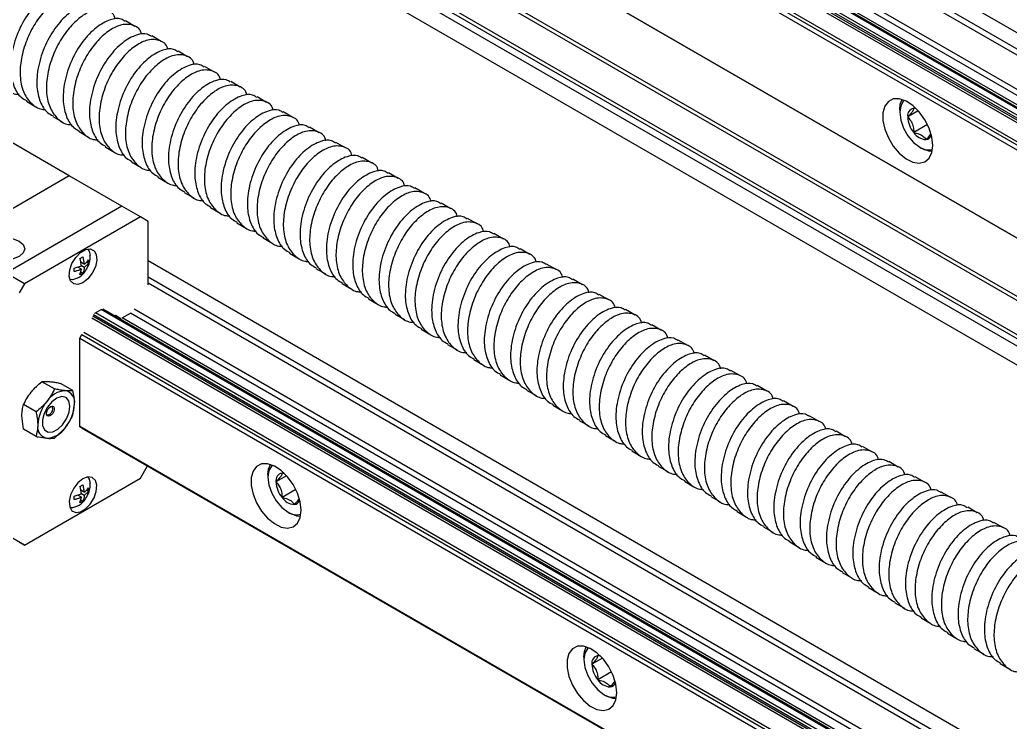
# Model space of a CAD drawing. Header units: millimetres. Extents: x 0 to 279, y 0 to 216.
# Drawn here: x 185.75 to 207.93, y 79.79 to 95.51 of the extents above; entities that cross this region are included whole.
import ezdxf

# ---------------------------------------------------------------- set-up
doc = ezdxf.new("R2010")
doc.units = ezdxf.units.MM

msp = doc.modelspace()

# ---------------------------------------------------------------- linework, layer by layer
at = {"color": 7, "linetype": 'Continuous', "lineweight": 25}
for p, q in [((252.361, 69.651), (188.63, 106.442)), ((247.56, 70.753), (187.615, 105.359)), ((247.401, 70.561), (187.388, 105.206)), ((247.562, 70.754), (187.869, 105.214)), ((246.036, 70.68), (187.098, 104.705)), ((246.13, 70.734), (187.141, 104.788)), ((246.856, 70.39), (187.185, 104.838)), ((244.531, 69.58), (187.098, 102.735)), ((244.531, 69.58), (187.098, 102.735)), ((187.152, 102.702), (244.531, 69.578)), ((187.567, 101.065), (244.531, 68.18)), ((244.033, 67.7), (186.902, 100.681)), ((186.863, 92.016), (180.911, 95.452)), ((188.333, 95.361), (188.119, 95.485)), ((188.923, 95.02), (188.708, 95.145)), ((189.512, 94.68), (189.297, 94.804)), ((190.101, 94.34), (189.886, 94.464)), ((190.69, 94), (190.476, 94.124)), ((185.901, 93.686), (186.117, 93.561)), ((191.28, 93.66), (191.065, 93.784)), ((186.491, 93.345), (186.706, 93.221)), ((191.869, 93.32), (191.654, 93.444)), ((205.453, 93.495), (205.453, 93.437)), ((205.869, 93.471), (205.632, 93.334)), ((205.824, 93.515), (205.768, 93.527)), ((206.075, 93.161), (205.768, 92.983)), ((187.08, 93.005), (187.295, 92.881)), ((192.458, 92.979), (192.243, 93.104)), ((193.047, 92.639), (192.833, 92.763)), ((187.669, 92.665), (187.884, 92.541)), ((205.904, 92.656), (205.954, 92.627)), ((188.258, 92.325), (188.474, 92.201)), ((193.637, 92.299), (193.422, 92.423)), ((186.863, 92.016), (184.268, 90.518)), ((186.863, 92.016), (185.625, 91.302)), ((188.041, 91.336), (186.863, 92.016)), ((194.226, 91.959), (194.011, 92.083)), ((188.848, 91.985), (189.063, 91.86)), ((189.437, 91.644), (189.652, 91.52)), ((194.815, 91.619), (194.6, 91.743)), ((195.404, 91.279), (195.19, 91.403)), ((188.041, 91.336), (185.446, 89.838)), ((188.454, 91.098), (188.041, 91.336)), ((190.026, 91.304), (190.241, 91.18)), ((188.454, 91.098), (185.859, 89.6)), ((188.63, 90.995), (188.454, 91.098)), ((188.63, 89.577), (188.63, 90.995)), ((190.615, 90.964), (190.831, 90.84)), ((195.994, 90.938), (195.779, 91.062)), ((196.583, 90.598), (196.368, 90.722)), ((191.205, 90.624), (191.42, 90.5)), ((191.794, 90.284), (192.009, 90.16)), ((197.172, 90.258), (196.957, 90.382)), ((187.199, 90.04), (187.121, 90.086)), ((187.166, 90.205), (187.199, 90.04)), ((187.292, 90.056), (187.199, 89.964)), ((187.292, 90.056), (187.248, 90.082)), ((187.292, 90.132), (187.292, 90.056)), ((240.222, 60.327), (188.63, 90.111)), ((197.762, 89.918), (197.547, 90.042)), ((185.859, 89.6), (185.446, 89.838)), ((186.974, 89.949), (187.133, 90.002)), ((186.974, 89.872), (186.974, 89.949)), ((187.133, 89.926), (187.05, 89.974)), ((187.1, 89.8), (187.133, 89.926)), ((187.118, 89.866), (187.166, 89.838)), ((187.199, 89.964), (187.133, 90.002)), ((192.383, 89.944), (192.598, 89.819)), ((185.859, 89.6), (185.743, 89.399)), ((192.972, 89.603), (193.188, 89.479)), ((198.351, 89.578), (198.136, 89.702)), ((198.94, 89.238), (198.725, 89.362)), ((193.562, 89.263), (193.777, 89.139)), ((187.427, 88.935), (187.431, 88.942)), ((187.431, 88.942), (187.59, 89.034)), ((187.59, 89.034), (187.594, 89.032)), ((240.78, 58.336), (187.615, 89.028)), ((188.047, 88.835), (188.231, 88.941)), ((194.151, 88.923), (194.366, 88.799)), ((199.529, 88.897), (199.314, 89.021)), ((240.945, 57.957), (187.388, 88.875)), ((187.868, 88.882), (187.894, 88.896)), ((240.78, 58.339), (187.869, 88.883)), ((187.894, 88.896), (188.02, 88.823)), ((187.145, 88.464), (187.152, 88.468)), ((247.955, 53.425), (187.185, 88.507)), ((194.74, 88.583), (194.955, 88.459)), ((200.119, 88.557), (199.904, 88.681)), ((187.098, 88.383), (187.145, 88.464)), ((187.098, 86.396), (187.098, 88.383)), ((247.947, 53.246), (187.098, 88.374)), ((247.952, 53.352), (187.141, 88.457)), ((200.708, 88.217), (200.493, 88.341)), ((195.329, 88.243), (195.545, 88.119)), ((195.919, 87.903), (196.134, 87.778)), ((201.297, 87.877), (201.082, 88.001)), ((201.886, 87.537), (201.671, 87.661)), ((186.531, 87.246), (186.251, 87.408)), ((186.944, 87.209), (186.664, 87.371)), ((196.508, 87.562), (196.723, 87.438)), ((197.097, 87.222), (197.312, 87.098)), ((202.476, 87.197), (202.261, 87.321)), ((203.065, 86.856), (202.85, 86.98)), ((186.119, 86.733), (185.839, 86.895)), ((186.944, 86.659), (186.981, 86.913)), ((197.687, 86.882), (197.902, 86.758)), ((185.839, 86.345), (185.802, 86.641)), ((198.276, 86.542), (198.491, 86.418)), ((203.654, 86.516), (203.439, 86.64)), ((186.119, 86.183), (185.839, 86.345)), ((186.531, 86.146), (186.774, 86.381)), ((250.416, 49.852), (187.098, 86.404)), ((250.463, 49.825), (187.098, 86.404)), ((187.145, 86.369), (187.098, 86.396)), ((187.152, 86.372), (187.145, 86.369)), ((187.152, 86.371), (250.47, 49.819)), ((204.243, 86.176), (204.028, 86.3)), ((198.865, 86.202), (199.08, 86.078)), ((199.454, 85.862), (199.669, 85.737)), ((204.833, 85.836), (204.618, 85.96)), ((205.422, 85.496), (205.207, 85.62)), ((188.454, 85.246), (188.616, 85.527)), ((200.044, 85.521), (200.259, 85.397)), ((185.859, 83.748), (188.454, 85.246)), ((191.311, 85.328), (191.311, 85.27)), ((191.726, 85.304), (191.49, 85.167)), ((191.682, 85.348), (191.626, 85.361)), ((200.633, 85.181), (200.848, 85.057)), ((206.011, 85.156), (205.796, 85.28)), ((187.199, 84.937), (187.121, 84.982)), ((187.166, 85.102), (187.199, 84.937)), ((187.292, 84.953), (187.199, 84.861)), ((187.292, 84.953), (187.248, 84.978)), ((187.292, 85.029), (187.292, 84.953)), ((191.933, 84.994), (191.626, 84.816)), ((206.6, 84.815), (206.385, 84.939)), ((186.974, 84.845), (187.133, 84.899)), ((186.974, 84.769), (186.974, 84.845)), ((187.133, 84.823), (187.05, 84.871)), ((187.1, 84.696), (187.133, 84.823)), ((187.118, 84.762), (187.166, 84.734)), ((187.199, 84.861), (187.133, 84.899)), ((201.222, 84.841), (201.437, 84.717)), ((191.762, 84.489), (191.812, 84.461)), ((201.811, 84.501), (202.026, 84.377)), ((207.19, 84.475), (206.975, 84.599)), ((207.779, 84.135), (207.564, 84.259)), ((202.401, 84.161), (202.616, 84.037)), ((185.859, 83.748), (185.446, 83.986)), ((185.743, 83.815), (185.859, 83.748)), ((202.99, 83.821), (203.205, 83.696)), ((203.579, 83.48), (203.794, 83.356)), ((204.168, 83.14), (204.383, 83.016)), ((204.758, 82.8), (204.973, 82.676)), ((205.347, 82.46), (205.562, 82.336)), ((205.936, 82.12), (206.151, 81.996)), ((206.525, 81.78), (206.74, 81.655)), ((207.115, 81.439), (207.33, 81.315)), ((198.382, 81.246), (198.382, 81.188)), ((198.798, 81.222), (198.561, 81.085)), ((198.753, 81.266), (198.697, 81.279)), ((207.704, 81.099), (207.919, 80.975)), ((199.004, 80.912), (198.697, 80.734)), ((198.833, 80.407), (198.883, 80.378))]:
    msp.add_line(p, q, dxfattribs=at)
at = {"color": 8, "linetype": 'Continuous', "lineweight": 25}
for p, q in [((252.047, 69.47), (188.63, 106.079)), ((251.964, 69.382), (188.63, 105.943)), ((247.543, 70.735), (187.573, 105.355)), ((247.879, 70.974), (188.314, 105.36)), ((247.344, 70.537), (187.37, 105.159)), ((247.416, 70.597), (187.407, 105.239)), ((247.456, 70.642), (187.449, 105.283)), ((247.596, 70.789), (188.047, 105.166)), ((247.759, 70.907), (188.231, 105.272)), ((244.531, 68.269), (187.644, 101.109)), ((243.818, 67.575), (186.687, 100.556)), ((243.956, 67.655), (186.825, 100.637)), ((243.448, 67.362), (186.317, 100.343)), ((240.222, 59.965), (188.63, 89.749)), ((240.222, 59.829), (188.63, 89.613)), ((240.856, 58.121), (187.449, 88.952)), ((240.789, 58.303), (187.573, 89.024)), ((240.753, 58.621), (188.231, 88.941)), ((240.77, 58.747), (188.314, 89.029)), ((241.011, 57.862), (187.37, 88.828)), ((240.904, 58.025), (187.407, 88.908)), ((240.767, 58.401), (188.047, 88.835))]:
    msp.add_line(p, q, dxfattribs=at)
at = {"color": 7, "linetype": 'Continuous', "lineweight": 25, "flags": 128}
for points in [[(206.193, 92.697), (206.172, 92.883), (206.111, 93.08), (206.015, 93.272), (205.89, 93.445), (205.747, 93.587), (205.595, 93.687), (205.445, 93.738), (205.31, 93.735), (205.199, 93.679), (205.119, 93.574), (205.078, 93.428), (205.078, 93.252), (205.119, 93.059), (205.199, 92.863), (205.31, 92.678), (205.445, 92.519), (205.595, 92.397), (205.747, 92.322), (205.89, 92.298), (206.015, 92.327), (206.111, 92.408), (206.172, 92.535), (206.193, 92.697)], [(205.453, 93.495), (205.466, 93.616), (205.506, 93.723)], [(205.553, 93.706), (205.539, 93.693), (205.475, 93.585), (205.453, 93.437), (205.475, 93.263), (205.539, 93.081), (205.639, 92.909), (205.765, 92.762), (205.904, 92.656)], [(205.817, 93.525), (205.8, 93.527), (205.768, 93.527)], [(206.178, 92.559), (206.102, 92.568), (205.954, 92.627)], [(185.743, 90.213), (185.608, 90.161), (185.448, 90.143), (185.289, 90.161), (185.154, 90.213), (185.063, 90.291), (185.032, 90.383), (185.063, 90.475), (185.154, 90.553), (185.289, 90.605), (185.448, 90.624), (185.608, 90.605), (185.743, 90.553), (185.833, 90.475), (185.865, 90.383), (185.833, 90.291), (185.743, 90.213)], [(187.169, 89.624), (187.057, 89.584), (186.961, 89.597), (186.892, 89.663), (186.861, 89.771), (186.872, 89.908), (186.922, 90.054), (187.006, 90.191), (187.112, 90.3), (187.226, 90.366), (187.332, 90.379), (187.416, 90.339), (187.467, 90.251), (187.477, 90.127), (187.446, 89.982), (187.377, 89.838), (187.281, 89.713), (187.169, 89.624)], [(187.275, 90.378), (187.308, 90.33), (187.329, 90.234)], [(187.045, 89.725), (186.937, 89.688), (186.878, 89.692)], [(186.3, 86.699), (186.262, 86.553), (186.266, 86.424), (186.31, 86.329), (186.389, 86.28), (186.493, 86.285), (186.606, 86.342), (186.714, 86.445), (186.803, 86.578), (186.86, 86.725), (186.877, 86.864), (186.853, 86.979), (186.79, 87.052), (186.697, 87.074), (186.587, 87.042), (186.474, 86.961), (186.374, 86.841), (186.3, 86.699)], [(186.364, 86.756), (186.387, 86.798), (186.417, 86.833), (186.451, 86.856), (186.484, 86.862), (186.509, 86.85), (186.524, 86.824), (186.527, 86.786), (186.516, 86.742), (186.493, 86.699), (186.463, 86.664), (186.429, 86.642), (186.396, 86.636), (186.371, 86.647), (186.355, 86.674), (186.353, 86.712), (186.364, 86.756)], [(192.051, 84.53), (192.03, 84.717), (191.969, 84.913), (191.873, 85.105), (191.748, 85.279), (191.605, 85.421), (191.453, 85.52), (191.303, 85.571), (191.168, 85.568), (191.057, 85.512), (190.977, 85.407), (190.936, 85.262), (190.936, 85.086), (190.977, 84.892), (191.057, 84.696), (191.168, 84.512), (191.303, 84.353), (191.453, 84.231), (191.605, 84.155), (191.748, 84.131), (191.873, 84.16), (191.969, 84.241), (192.03, 84.368), (192.051, 84.53)], [(191.311, 85.328), (191.324, 85.449), (191.364, 85.556)], [(191.411, 85.539), (191.397, 85.526), (191.333, 85.418), (191.311, 85.27), (191.333, 85.097), (191.397, 84.915), (191.497, 84.742), (191.623, 84.595), (191.762, 84.489)], [(187.169, 85.236), (187.057, 85.147), (186.961, 85.022), (186.892, 84.878), (186.861, 84.733), (186.872, 84.609), (186.922, 84.521), (187.006, 84.481), (187.112, 84.494), (187.226, 84.56), (187.332, 84.669), (187.416, 84.806), (187.467, 84.952), (187.477, 85.089), (187.446, 85.197), (187.377, 85.263), (187.281, 85.276), (187.169, 85.236)], [(187.275, 85.275), (187.308, 85.227), (187.329, 85.131)], [(191.675, 85.358), (191.658, 85.36), (191.626, 85.361)], [(187.045, 84.622), (186.937, 84.584), (186.878, 84.588)], [(192.036, 84.392), (191.96, 84.401), (191.812, 84.46)], [(199.122, 80.448), (199.101, 80.635), (199.04, 80.831), (198.944, 81.023), (198.819, 81.197), (198.676, 81.339), (198.524, 81.438), (198.374, 81.489), (198.239, 81.486), (198.128, 81.43), (198.048, 81.325), (198.007, 81.18), (198.007, 81.004), (198.048, 80.81), (198.128, 80.614), (198.239, 80.43), (198.374, 80.271), (198.524, 80.149), (198.676, 80.073), (198.819, 80.049), (198.944, 80.078), (199.04, 80.159), (199.101, 80.286), (199.122, 80.448)], [(198.382, 81.246), (198.395, 81.367), (198.435, 81.474)], [(198.482, 81.457), (198.468, 81.444), (198.404, 81.336), (198.382, 81.188), (198.404, 81.015), (198.468, 80.832), (198.568, 80.66), (198.694, 80.513), (198.833, 80.407)], [(198.746, 81.276), (198.729, 81.278), (198.697, 81.279)], [(199.107, 80.31), (199.031, 80.319), (198.883, 80.378)]]:
    msp.add_lwpolyline(points, dxfattribs=at)
at = {"color": 7, "linetype": 'Continuous', "lineweight": 25}
for centre, radius, start, end in [((205.799, 93.361), 0.169, 100.5468, 189.2519), ((206.222, 93.361), 0.591, 182.6393, 219.7721), ((206.061, 93.177), 0.351, 213.4349, 266.5705), ((206.025, 92.968), 0.143, 276.1416, 343.2702), ((206.094, 92.919), 0.325, 234.1394, 286.6073), ((186.806, 86.675), 0.532, 93.4295, 146.5651), ((186.727, 86.954), 0.257, 350.7481, 79.4532), ((187.05, 86.395), 0.895, 140.2279, 177.3607), ((186.367, 86.791), 0.124, 265.4118, 34.5935), ((186.086, 86.954), 0.895, 320.2279, 357.3607), ((186.409, 86.395), 0.257, 170.7481, 259.4532), ((186.33, 86.675), 0.532, 273.4295, 326.5651), ((191.657, 85.194), 0.169, 100.5468, 189.2519), ((192.08, 85.194), 0.591, 182.6393, 219.7721), ((191.919, 85.01), 0.351, 213.4349, 266.5705), ((191.883, 84.801), 0.143, 276.1416, 343.2702), ((191.952, 84.753), 0.325, 234.1394, 286.6073), ((198.728, 81.112), 0.169, 100.5468, 189.2519), ((199.151, 81.112), 0.591, 182.6393, 219.7721), ((198.99, 80.928), 0.351, 213.4349, 266.5705), ((198.954, 80.719), 0.143, 276.1416, 343.2702), ((199.023, 80.671), 0.325, 234.1394, 286.6073)]:
    msp.add_arc(centre, radius, start, end, dxfattribs=at)
for points, knots in [([(186.12, 96.543), (186.118, 96.555), (186.095, 96.674), (185.924, 96.769), (185.663, 96.775), (185.377, 96.624), (185.114, 96.385), (184.88, 96.064), (184.698, 95.678), (184.59, 95.267), (184.571, 94.873), (184.655, 94.535), (184.83, 94.302), (185.002, 94.184), (185.125, 94.181), (185.152, 94.181)], [0, 0, 0, 0, 0.011387, 0.114006, 0.218521, 0.303157, 0.384693, 0.466897, 0.551656, 0.63865, 0.72351, 0.811947, 0.895889, 0.976579, 1, 1, 1, 1]), ([(186.342, 96.491), (186.314, 96.511), (186.225, 96.573), (185.999, 96.542), (185.699, 96.376), (185.385, 96.053), (185.132, 95.623), (184.975, 95.14), (184.939, 94.697), (185.022, 94.349), (185.153, 94.125), (185.277, 94.061), (185.32, 94.039)], [0, 0, 0, 0, 0.04997, 0.153825, 0.273955, 0.389219, 0.508628, 0.630012, 0.747149, 0.847222, 0.94711, 1, 1, 1, 1]), ([(186.71, 96.203), (186.707, 96.215), (186.685, 96.334), (186.514, 96.429), (186.252, 96.435), (185.966, 96.283), (185.704, 96.045), (185.469, 95.724), (185.287, 95.338), (185.179, 94.927), (185.16, 94.533), (185.244, 94.195), (185.419, 93.962), (185.591, 93.844), (185.714, 93.841), (185.741, 93.841)], [0, 0, 0, 0, 0.011387, 0.114006, 0.218521, 0.303157, 0.384693, 0.466897, 0.551656, 0.63865, 0.72351, 0.811947, 0.895889, 0.976579, 1, 1, 1, 1]), ([(186.932, 96.151), (186.903, 96.171), (186.815, 96.233), (186.588, 96.202), (186.289, 96.036), (185.974, 95.713), (185.721, 95.283), (185.564, 94.8), (185.529, 94.357), (185.611, 94.009), (185.742, 93.785), (185.866, 93.721), (185.909, 93.698)], [0, 0, 0, 0, 0.04997, 0.153825, 0.273955, 0.389219, 0.508628, 0.630012, 0.747149, 0.847222, 0.94711, 1, 1, 1, 1]), ([(187.299, 95.863), (187.297, 95.875), (187.274, 95.993), (187.103, 96.089), (186.841, 96.095), (186.555, 95.943), (186.293, 95.705), (186.058, 95.383), (185.876, 94.998), (185.768, 94.587), (185.75, 94.192), (185.833, 93.855), (186.009, 93.621), (186.18, 93.504), (186.303, 93.501), (186.331, 93.501)], [0, 0, 0, 0, 0.011387, 0.114006, 0.218521, 0.303157, 0.384693, 0.466897, 0.551656, 0.63865, 0.72351, 0.811947, 0.895889, 0.976579, 1, 1, 1, 1]), ([(187.521, 95.811), (187.492, 95.831), (187.404, 95.893), (187.178, 95.862), (186.878, 95.696), (186.563, 95.373), (186.31, 94.943), (186.154, 94.459), (186.118, 94.017), (186.2, 93.668), (186.331, 93.444), (186.455, 93.38), (186.498, 93.358)], [0, 0, 0, 0, 0.04997, 0.153825, 0.273955, 0.389219, 0.508628, 0.630012, 0.747149, 0.847222, 0.94711, 1, 1, 1, 1]), ([(187.888, 95.523), (187.886, 95.535), (187.863, 95.653), (187.692, 95.749), (187.43, 95.755), (187.145, 95.603), (186.882, 95.365), (186.648, 95.043), (186.466, 94.657), (186.357, 94.247), (186.339, 93.852), (186.422, 93.515), (186.598, 93.281), (186.77, 93.164), (186.892, 93.161), (186.92, 93.16)], [0, 0, 0, 0, 0.011387, 0.114006, 0.218521, 0.303157, 0.384693, 0.466897, 0.551656, 0.63865, 0.72351, 0.811947, 0.895889, 0.976579, 1, 1, 1, 1]), ([(188.11, 95.47), (188.082, 95.491), (187.993, 95.553), (187.767, 95.522), (187.467, 95.356), (187.153, 95.033), (186.899, 94.603), (186.743, 94.119), (186.707, 93.677), (186.79, 93.328), (186.921, 93.104), (187.045, 93.04), (187.087, 93.018)], [0, 0, 0, 0, 0.04997, 0.153825, 0.273955, 0.389219, 0.508628, 0.630012, 0.747149, 0.847222, 0.94711, 1, 1, 1, 1]), ([(188.477, 95.183), (188.475, 95.194), (188.452, 95.313), (188.282, 95.409), (188.02, 95.414), (187.734, 95.263), (187.471, 95.025), (187.237, 94.703), (187.055, 94.317), (186.947, 93.907), (186.928, 93.512), (187.012, 93.175), (187.187, 92.941), (187.359, 92.823), (187.482, 92.821), (187.509, 92.82)], [0, 0, 0, 0, 0.011387, 0.114006, 0.218521, 0.303157, 0.384693, 0.466897, 0.551656, 0.63865, 0.72351, 0.811947, 0.895889, 0.976579, 1, 1, 1, 1]), ([(188.7, 95.13), (188.671, 95.15), (188.582, 95.213), (188.356, 95.181), (188.056, 95.016), (187.742, 94.693), (187.489, 94.262), (187.332, 93.779), (187.296, 93.337), (187.379, 92.988), (187.51, 92.764), (187.634, 92.7), (187.677, 92.678)], [0, 0, 0, 0, 0.04997, 0.153825, 0.273955, 0.389219, 0.508628, 0.630012, 0.747149, 0.847222, 0.94711, 1, 1, 1, 1]), ([(189.067, 94.842), (189.064, 94.854), (189.042, 94.973), (188.871, 95.068), (188.609, 95.074), (188.323, 94.923), (188.061, 94.684), (187.826, 94.363), (187.644, 93.977), (187.536, 93.566), (187.517, 93.172), (187.601, 92.835), (187.776, 92.601), (187.948, 92.483), (188.071, 92.481), (188.098, 92.48)], [0, 0, 0, 0, 0.011387, 0.114006, 0.218521, 0.303157, 0.384693, 0.466897, 0.551656, 0.63865, 0.72351, 0.811947, 0.895889, 0.976579, 1, 1, 1, 1]), ([(189.289, 94.79), (189.26, 94.81), (189.172, 94.873), (188.945, 94.841), (188.646, 94.676), (188.331, 94.352), (188.078, 93.922), (187.921, 93.439), (187.886, 92.997), (187.968, 92.648), (188.099, 92.424), (188.223, 92.36), (188.266, 92.338)], [0, 0, 0, 0, 0.04997, 0.153825, 0.273955, 0.389219, 0.508628, 0.630012, 0.747149, 0.847222, 0.94711, 1, 1, 1, 1]), ([(189.656, 94.502), (189.654, 94.514), (189.631, 94.633), (189.46, 94.728), (189.198, 94.734), (188.913, 94.582), (188.65, 94.344), (188.415, 94.023), (188.233, 93.637), (188.125, 93.226), (188.107, 92.832), (188.19, 92.494), (188.366, 92.261), (188.537, 92.143), (188.66, 92.14), (188.688, 92.14)], [0, 0, 0, 0, 0.0113871, 0.1140059, 0.2185207, 0.3031568, 0.3846926, 0.4668971, 0.5516559, 0.63865, 0.7235098, 0.8119473, 0.8958894, 0.9765792, 1, 1, 1, 1]), ([(189.878, 94.45), (189.849, 94.47), (189.761, 94.532), (189.535, 94.501), (189.235, 94.335), (188.92, 94.012), (188.667, 93.582), (188.511, 93.099), (188.475, 92.656), (188.557, 92.308), (188.689, 92.084), (188.812, 92.02), (188.855, 91.998)], [0, 0, 0, 0, 0.04997, 0.153825, 0.273955, 0.389219, 0.508628, 0.630012, 0.747149, 0.847222, 0.94711, 1, 1, 1, 1]), ([(190.245, 94.162), (190.243, 94.174), (190.22, 94.292), (190.049, 94.388), (189.787, 94.394), (189.502, 94.242), (189.239, 94.004), (189.005, 93.683), (188.823, 93.297), (188.714, 92.886), (188.696, 92.492), (188.779, 92.154), (188.955, 91.921), (189.127, 91.803), (189.249, 91.8), (189.277, 91.8)], [0, 0, 0, 0, 0.0113871, 0.1140059, 0.2185207, 0.3031568, 0.3846926, 0.4668971, 0.5516559, 0.63865, 0.7235098, 0.8119473, 0.8958894, 0.9765792, 1, 1, 1, 1]), ([(190.467, 94.11), (190.439, 94.13), (190.35, 94.192), (190.124, 94.161), (189.824, 93.995), (189.51, 93.672), (189.256, 93.242), (189.1, 92.758), (189.064, 92.316), (189.147, 91.968), (189.278, 91.744), (189.402, 91.68), (189.444, 91.657)], [0, 0, 0, 0, 0.0499695, 0.1538252, 0.2739554, 0.3892189, 0.508628, 0.6300123, 0.7471491, 0.8472223, 0.9471103, 1, 1, 1, 1]), ([(190.834, 93.822), (190.832, 93.834), (190.809, 93.952), (190.639, 94.048), (190.377, 94.054), (190.091, 93.902), (189.828, 93.664), (189.594, 93.342), (189.412, 92.956), (189.304, 92.546), (189.285, 92.151), (189.369, 91.814), (189.544, 91.58), (189.716, 91.463), (189.839, 91.46), (189.866, 91.459)], [0, 0, 0, 0, 0.0113871, 0.1140059, 0.2185207, 0.3031568, 0.3846926, 0.4668971, 0.5516559, 0.63865, 0.7235098, 0.8119473, 0.8958894, 0.9765792, 1, 1, 1, 1]), ([(191.057, 93.77), (191.028, 93.79), (190.939, 93.852), (190.713, 93.821), (190.413, 93.655), (190.099, 93.332), (189.846, 92.902), (189.689, 92.418), (189.653, 91.976), (189.736, 91.627), (189.867, 91.403), (189.991, 91.339), (190.034, 91.317)], [0, 0, 0, 0, 0.04997, 0.153825, 0.273955, 0.389219, 0.508628, 0.630012, 0.747149, 0.847222, 0.94711, 1, 1, 1, 1]), ([(191.424, 93.482), (191.421, 93.494), (191.399, 93.612), (191.228, 93.708), (190.966, 93.714), (190.68, 93.562), (190.418, 93.324), (190.183, 93.002), (190.001, 92.616), (189.893, 92.206), (189.875, 91.811), (189.958, 91.474), (190.133, 91.24), (190.305, 91.123), (190.428, 91.12), (190.456, 91.119)], [0, 0, 0, 0, 0.0113871, 0.1140059, 0.2185207, 0.3031568, 0.3846926, 0.4668971, 0.5516559, 0.63865, 0.7235098, 0.8119473, 0.8958894, 0.9765792, 1, 1, 1, 1]), ([(191.646, 93.429), (191.617, 93.45), (191.529, 93.512), (191.302, 93.481), (191.003, 93.315), (190.688, 92.992), (190.435, 92.562), (190.278, 92.078), (190.243, 91.636), (190.325, 91.287), (190.456, 91.063), (190.58, 90.999), (190.623, 90.977)], [0, 0, 0, 0, 0.0499695, 0.1538252, 0.2739554, 0.3892189, 0.508628, 0.6300123, 0.7471491, 0.8472223, 0.9471103, 1, 1, 1, 1]), ([(192.013, 93.142), (192.011, 93.153), (191.988, 93.272), (191.817, 93.368), (191.555, 93.373), (191.27, 93.222), (191.007, 92.984), (190.772, 92.662), (190.59, 92.276), (190.482, 91.866), (190.464, 91.471), (190.547, 91.134), (190.723, 90.9), (190.894, 90.782), (191.017, 90.78), (191.045, 90.779)], [0, 0, 0, 0, 0.011387, 0.114006, 0.218521, 0.303157, 0.384693, 0.466897, 0.551656, 0.63865, 0.72351, 0.811947, 0.895889, 0.976579, 1, 1, 1, 1]), ([(205.768, 93.527), (205.765, 93.509), (205.759, 93.478), (205.698, 93.402), (205.652, 93.355), (205.632, 93.334)], [0, 0, 0, 0, 0.439122, 0.751371, 1, 1, 1, 1]), ([(192.235, 93.089), (192.206, 93.109), (192.118, 93.172), (191.892, 93.14), (191.592, 92.975), (191.277, 92.652), (191.024, 92.221), (190.868, 91.738), (190.832, 91.296), (190.914, 90.947), (191.046, 90.723), (191.169, 90.659), (191.212, 90.637)], [0, 0, 0, 0, 0.0499695, 0.1538252, 0.2739554, 0.3892189, 0.508628, 0.6300123, 0.7471491, 0.8472223, 0.9471103, 1, 1, 1, 1]), ([(205.632, 93.334), (205.667, 93.293), (205.728, 93.223), (205.765, 93.091), (205.767, 93.016), (205.768, 92.983)], [0, 0, 0, 0, 0.439122, 0.751371, 1, 1, 1, 1]), ([(192.602, 92.801), (192.6, 92.813), (192.577, 92.932), (192.406, 93.027), (192.144, 93.033), (191.859, 92.882), (191.596, 92.643), (191.362, 92.322), (191.18, 91.936), (191.072, 91.525), (191.053, 91.131), (191.136, 90.794), (191.312, 90.56), (191.484, 90.442), (191.606, 90.44), (191.634, 90.439)], [0, 0, 0, 0, 0.011387, 0.114006, 0.218521, 0.303157, 0.384693, 0.466897, 0.551656, 0.63865, 0.72351, 0.811947, 0.895889, 0.976579, 1, 1, 1, 1]), ([(205.768, 92.983), (205.788, 92.979), (205.85, 92.966), (205.944, 92.931), (206.009, 92.876), (206.032, 92.839), (206.04, 92.826)], [0, 0, 0, 0, 0.156025, 0.493707, 0.819058, 1, 1, 1, 1]), ([(206.04, 92.826), (206.078, 92.864), (206.128, 92.915), (206.147, 92.949), (206.151, 92.957)], [0, 0, 0, 0, 0.753181, 1, 1, 1, 1]), ([(192.824, 92.749), (192.796, 92.769), (192.707, 92.831), (192.481, 92.8), (192.181, 92.635), (191.867, 92.311), (191.613, 91.881), (191.457, 91.398), (191.421, 90.956), (191.504, 90.607), (191.635, 90.383), (191.759, 90.319), (191.802, 90.297)], [0, 0, 0, 0, 0.0499695, 0.1538252, 0.2739554, 0.3892189, 0.508628, 0.6300123, 0.7471491, 0.8472223, 0.9471103, 1, 1, 1, 1]), ([(193.192, 92.461), (193.189, 92.473), (193.166, 92.592), (192.996, 92.687), (192.734, 92.693), (192.448, 92.541), (192.185, 92.303), (191.951, 91.982), (191.769, 91.596), (191.661, 91.185), (191.642, 90.791), (191.726, 90.453), (191.901, 90.22), (192.073, 90.102), (192.196, 90.099), (192.223, 90.099)], [0, 0, 0, 0, 0.011387, 0.114006, 0.218521, 0.303157, 0.384693, 0.466897, 0.551656, 0.63865, 0.72351, 0.811947, 0.895889, 0.976579, 1, 1, 1, 1]), ([(193.414, 92.409), (193.385, 92.429), (193.296, 92.491), (193.07, 92.46), (192.77, 92.294), (192.456, 91.971), (192.203, 91.541), (192.046, 91.058), (192.01, 90.615), (192.093, 90.267), (192.224, 90.043), (192.348, 89.979), (192.391, 89.956)], [0, 0, 0, 0, 0.0499695, 0.1538252, 0.2739554, 0.3892189, 0.508628, 0.6300123, 0.7471491, 0.8472223, 0.9471103, 1, 1, 1, 1]), ([(193.781, 92.121), (193.778, 92.133), (193.756, 92.251), (193.585, 92.347), (193.323, 92.353), (193.037, 92.201), (192.775, 91.963), (192.54, 91.641), (192.358, 91.256), (192.25, 90.845), (192.232, 90.451), (192.315, 90.113), (192.49, 89.88), (192.662, 89.762), (192.785, 89.759), (192.813, 89.759)], [0, 0, 0, 0, 0.011387, 0.114006, 0.218521, 0.303157, 0.384693, 0.466897, 0.551656, 0.63865, 0.72351, 0.811947, 0.895889, 0.976579, 1, 1, 1, 1]), ([(194.003, 92.069), (193.974, 92.089), (193.886, 92.151), (193.66, 92.12), (193.36, 91.954), (193.045, 91.631), (192.792, 91.201), (192.635, 90.717), (192.6, 90.275), (192.682, 89.927), (192.813, 89.703), (192.937, 89.639), (192.98, 89.616)], [0, 0, 0, 0, 0.0499695, 0.1538252, 0.2739554, 0.3892189, 0.508628, 0.6300123, 0.7471491, 0.8472223, 0.9471103, 1, 1, 1, 1]), ([(194.37, 91.781), (194.368, 91.793), (194.345, 91.911), (194.174, 92.007), (193.912, 92.013), (193.627, 91.861), (193.364, 91.623), (193.129, 91.301), (192.947, 90.915), (192.839, 90.505), (192.821, 90.11), (192.904, 89.773), (193.08, 89.539), (193.251, 89.422), (193.374, 89.419), (193.402, 89.418)], [0, 0, 0, 0, 0.011387, 0.114006, 0.218521, 0.303157, 0.384693, 0.466897, 0.551656, 0.63865, 0.72351, 0.811947, 0.895889, 0.976579, 1, 1, 1, 1]), ([(194.592, 91.729), (194.563, 91.749), (194.475, 91.811), (194.249, 91.78), (193.949, 91.614), (193.634, 91.291), (193.381, 90.861), (193.225, 90.377), (193.189, 89.935), (193.271, 89.586), (193.403, 89.362), (193.526, 89.298), (193.569, 89.276)], [0, 0, 0, 0, 0.04997, 0.153825, 0.273955, 0.389219, 0.508628, 0.630012, 0.747149, 0.847222, 0.94711, 1, 1, 1, 1]), ([(194.959, 91.441), (194.957, 91.453), (194.934, 91.571), (194.763, 91.667), (194.501, 91.673), (194.216, 91.521), (193.953, 91.283), (193.719, 90.961), (193.537, 90.575), (193.429, 90.165), (193.41, 89.77), (193.493, 89.433), (193.669, 89.199), (193.841, 89.082), (193.963, 89.079), (193.991, 89.078)], [0, 0, 0, 0, 0.011387, 0.114006, 0.218521, 0.303157, 0.384693, 0.466897, 0.551656, 0.63865, 0.72351, 0.811947, 0.895889, 0.976579, 1, 1, 1, 1]), ([(195.181, 91.388), (195.153, 91.409), (195.064, 91.471), (194.838, 91.44), (194.538, 91.274), (194.224, 90.951), (193.97, 90.521), (193.814, 90.037), (193.778, 89.595), (193.861, 89.246), (193.992, 89.022), (194.116, 88.958), (194.159, 88.936)], [0, 0, 0, 0, 0.04997, 0.153825, 0.273955, 0.389219, 0.508628, 0.630012, 0.747149, 0.847222, 0.94711, 1, 1, 1, 1]), ([(195.549, 91.101), (195.546, 91.112), (195.523, 91.231), (195.353, 91.327), (195.091, 91.332), (194.805, 91.181), (194.543, 90.943), (194.308, 90.621), (194.126, 90.235), (194.018, 89.825), (193.999, 89.43), (194.083, 89.093), (194.258, 88.859), (194.43, 88.741), (194.553, 88.739), (194.58, 88.738)], [0, 0, 0, 0, 0.011387, 0.114006, 0.218521, 0.303157, 0.384693, 0.466897, 0.551656, 0.63865, 0.72351, 0.811947, 0.895889, 0.976579, 1, 1, 1, 1]), ([(195.771, 91.048), (195.742, 91.068), (195.654, 91.131), (195.427, 91.099), (195.127, 90.934), (194.813, 90.611), (194.56, 90.18), (194.403, 89.697), (194.367, 89.255), (194.45, 88.906), (194.581, 88.682), (194.705, 88.618), (194.748, 88.596)], [0, 0, 0, 0, 0.04997, 0.153825, 0.273955, 0.389219, 0.508628, 0.630012, 0.747149, 0.847222, 0.94711, 1, 1, 1, 1]), ([(196.138, 90.76), (196.136, 90.772), (196.113, 90.891), (195.942, 90.986), (195.68, 90.992), (195.394, 90.841), (195.132, 90.602), (194.897, 90.281), (194.715, 89.895), (194.607, 89.484), (194.589, 89.09), (194.672, 88.752), (194.847, 88.519), (195.019, 88.401), (195.142, 88.399), (195.17, 88.398)], [0, 0, 0, 0, 0.011387, 0.114006, 0.218521, 0.303157, 0.384693, 0.466897, 0.551656, 0.63865, 0.72351, 0.811947, 0.895889, 0.976579, 1, 1, 1, 1]), ([(196.36, 90.708), (196.331, 90.728), (196.243, 90.79), (196.017, 90.759), (195.717, 90.594), (195.402, 90.27), (195.149, 89.84), (194.992, 89.357), (194.957, 88.915), (195.039, 88.566), (195.17, 88.342), (195.294, 88.278), (195.337, 88.256)], [0, 0, 0, 0, 0.04997, 0.153825, 0.273955, 0.389219, 0.508628, 0.630012, 0.747149, 0.847222, 0.94711, 1, 1, 1, 1]), ([(196.727, 90.42), (196.725, 90.432), (196.702, 90.551), (196.531, 90.646), (196.269, 90.652), (195.984, 90.5), (195.721, 90.262), (195.486, 89.941), (195.304, 89.555), (195.196, 89.144), (195.178, 88.75), (195.261, 88.412), (195.437, 88.179), (195.608, 88.061), (195.731, 88.058), (195.759, 88.058)], [0, 0, 0, 0, 0.011387, 0.114006, 0.218521, 0.303157, 0.384693, 0.466897, 0.551656, 0.63865, 0.72351, 0.811947, 0.895889, 0.976579, 1, 1, 1, 1]), ([(196.949, 90.368), (196.92, 90.388), (196.832, 90.45), (196.606, 90.419), (196.306, 90.253), (195.991, 89.93), (195.738, 89.5), (195.582, 89.017), (195.546, 88.574), (195.628, 88.226), (195.76, 88.002), (195.883, 87.938), (195.926, 87.915)], [0, 0, 0, 0, 0.04997, 0.153825, 0.273955, 0.389219, 0.508628, 0.630012, 0.747149, 0.847222, 0.94711, 1, 1, 1, 1]), ([(197.316, 90.08), (197.314, 90.092), (197.291, 90.21), (197.12, 90.306), (196.858, 90.312), (196.573, 90.16), (196.31, 89.922), (196.076, 89.6), (195.894, 89.215), (195.786, 88.804), (195.767, 88.41), (195.85, 88.072), (196.026, 87.839), (196.198, 87.721), (196.32, 87.718), (196.348, 87.718)], [0, 0, 0, 0, 0.011387, 0.114006, 0.218521, 0.303157, 0.384693, 0.466897, 0.551656, 0.63865, 0.72351, 0.811947, 0.895889, 0.976579, 1, 1, 1, 1]), ([(187.133, 90.002), (187.13, 90.034), (187.124, 90.088), (187.107, 90.144), (187.1, 90.167)], [0, 0, 0, 0, 0.595367, 1, 1, 1, 1]), ([(187.199, 90.04), (187.222, 90.057), (187.259, 90.086), (187.283, 90.119), (187.292, 90.132)], [0, 0, 0, 0, 0.595367, 1, 1, 1, 1]), ([(187.256, 89.931), (187.28, 89.983), (187.314, 90.058), (187.331, 90.162), (187.327, 90.209), (187.325, 90.23)], [0, 0, 0, 0, 0.546712, 0.793139, 1, 1, 1, 1]), ([(197.538, 90.028), (197.51, 90.048), (197.421, 90.11), (197.195, 90.079), (196.895, 89.913), (196.581, 89.59), (196.327, 89.16), (196.171, 88.676), (196.135, 88.234), (196.218, 87.886), (196.349, 87.662), (196.473, 87.597), (196.516, 87.575)], [0, 0, 0, 0, 0.04997, 0.153825, 0.273955, 0.389219, 0.508628, 0.630012, 0.747149, 0.847222, 0.94711, 1, 1, 1, 1]), ([(187.133, 89.926), (187.104, 89.913), (187.054, 89.892), (186.997, 89.878), (186.974, 89.872)], [0, 0, 0, 0, 0.595367, 1, 1, 1, 1]), ([(187.049, 89.731), (187.061, 89.737), (187.106, 89.758), (187.181, 89.823), (187.229, 89.892), (187.256, 89.931)], [0, 0, 0, 0, 0.1411374, 0.5058157, 1, 1, 1, 1]), ([(187.199, 89.964), (187.196, 89.936), (187.19, 89.89), (187.173, 89.853), (187.166, 89.838)], [0, 0, 0, 0, 0.595367, 1, 1, 1, 1]), ([(197.906, 89.74), (197.903, 89.752), (197.881, 89.87), (197.71, 89.966), (197.448, 89.972), (197.162, 89.82), (196.9, 89.582), (196.665, 89.26), (196.483, 88.874), (196.375, 88.464), (196.356, 88.069), (196.44, 87.732), (196.615, 87.498), (196.787, 87.381), (196.91, 87.378), (196.937, 87.377)], [0, 0, 0, 0, 0.011387, 0.114006, 0.218521, 0.303157, 0.384693, 0.466897, 0.551656, 0.63865, 0.72351, 0.811947, 0.895889, 0.976579, 1, 1, 1, 1]), ([(198.128, 89.688), (198.099, 89.708), (198.011, 89.77), (197.784, 89.739), (197.484, 89.573), (197.17, 89.25), (196.917, 88.82), (196.76, 88.336), (196.724, 87.894), (196.807, 87.545), (196.938, 87.321), (197.062, 87.257), (197.105, 87.235)], [0, 0, 0, 0, 0.04997, 0.153825, 0.273955, 0.389219, 0.508628, 0.630012, 0.747149, 0.847222, 0.94711, 1, 1, 1, 1]), ([(198.495, 89.4), (198.493, 89.412), (198.47, 89.53), (198.299, 89.626), (198.037, 89.631), (197.751, 89.48), (197.489, 89.242), (197.254, 88.92), (197.072, 88.534), (196.964, 88.124), (196.946, 87.729), (197.029, 87.392), (197.204, 87.158), (197.376, 87.041), (197.499, 87.038), (197.527, 87.037)], [0, 0, 0, 0, 0.011387, 0.114006, 0.218521, 0.303157, 0.384693, 0.466897, 0.551656, 0.63865, 0.72351, 0.811947, 0.895889, 0.976579, 1, 1, 1, 1]), ([(198.717, 89.347), (198.688, 89.368), (198.6, 89.43), (198.374, 89.399), (198.074, 89.233), (197.759, 88.91), (197.506, 88.479), (197.349, 87.996), (197.314, 87.554), (197.396, 87.205), (197.527, 86.981), (197.651, 86.917), (197.694, 86.895)], [0, 0, 0, 0, 0.04997, 0.153825, 0.273955, 0.389219, 0.508628, 0.630012, 0.747149, 0.847222, 0.94711, 1, 1, 1, 1]), ([(199.084, 89.06), (199.082, 89.071), (199.059, 89.19), (198.888, 89.286), (198.626, 89.291), (198.341, 89.14), (198.078, 88.902), (197.844, 88.58), (197.661, 88.194), (197.553, 87.784), (197.535, 87.389), (197.618, 87.052), (197.794, 86.818), (197.965, 86.7), (198.088, 86.698), (198.116, 86.697)], [0, 0, 0, 0, 0.011387, 0.114006, 0.218521, 0.303157, 0.384693, 0.466897, 0.551656, 0.63865, 0.72351, 0.811947, 0.895889, 0.976579, 1, 1, 1, 1]), ([(199.306, 89.007), (199.277, 89.027), (199.189, 89.09), (198.963, 89.058), (198.663, 88.893), (198.349, 88.57), (198.095, 88.139), (197.939, 87.656), (197.903, 87.214), (197.985, 86.865), (198.117, 86.641), (198.24, 86.577), (198.283, 86.555)], [0, 0, 0, 0, 0.04997, 0.153825, 0.273955, 0.389219, 0.508628, 0.630012, 0.747149, 0.847222, 0.94711, 1, 1, 1, 1]), ([(199.673, 88.719), (199.671, 88.731), (199.648, 88.85), (199.477, 88.945), (199.215, 88.951), (198.93, 88.8), (198.667, 88.561), (198.433, 88.24), (198.251, 87.854), (198.143, 87.443), (198.124, 87.049), (198.208, 86.711), (198.383, 86.478), (198.555, 86.36), (198.677, 86.358), (198.705, 86.357)], [0, 0, 0, 0, 0.011387, 0.114006, 0.218521, 0.303157, 0.384693, 0.466897, 0.551656, 0.63865, 0.72351, 0.811947, 0.895889, 0.976579, 1, 1, 1, 1]), ([(199.895, 88.667), (199.867, 88.687), (199.778, 88.749), (199.552, 88.718), (199.252, 88.553), (198.938, 88.229), (198.684, 87.799), (198.528, 87.316), (198.492, 86.874), (198.575, 86.525), (198.706, 86.301), (198.83, 86.237), (198.873, 86.215)], [0, 0, 0, 0, 0.04997, 0.153825, 0.273955, 0.389219, 0.508628, 0.630012, 0.747149, 0.847222, 0.94711, 1, 1, 1, 1]), ([(200.263, 88.379), (200.26, 88.391), (200.238, 88.51), (200.067, 88.605), (199.805, 88.611), (199.519, 88.459), (199.257, 88.221), (199.022, 87.9), (198.84, 87.514), (198.732, 87.103), (198.713, 86.709), (198.797, 86.371), (198.972, 86.138), (199.144, 86.02), (199.267, 86.017), (199.294, 86.017)], [0, 0, 0, 0, 0.011387, 0.114006, 0.218521, 0.303157, 0.384693, 0.466897, 0.551656, 0.63865, 0.72351, 0.811947, 0.895889, 0.976579, 1, 1, 1, 1]), ([(200.485, 88.327), (200.456, 88.347), (200.368, 88.409), (200.141, 88.378), (199.841, 88.212), (199.527, 87.889), (199.274, 87.459), (199.117, 86.976), (199.081, 86.533), (199.164, 86.185), (199.295, 85.961), (199.419, 85.897), (199.462, 85.874)], [0, 0, 0, 0, 0.04997, 0.153825, 0.273955, 0.389219, 0.508628, 0.630012, 0.747149, 0.847222, 0.94711, 1, 1, 1, 1]), ([(200.852, 88.039), (200.85, 88.051), (200.827, 88.169), (200.656, 88.265), (200.394, 88.271), (200.108, 88.119), (199.846, 87.881), (199.611, 87.559), (199.429, 87.174), (199.321, 86.763), (199.303, 86.369), (199.386, 86.031), (199.561, 85.798), (199.733, 85.68), (199.856, 85.677), (199.884, 85.677)], [0, 0, 0, 0, 0.011387, 0.114006, 0.218521, 0.303157, 0.384693, 0.466897, 0.551656, 0.63865, 0.72351, 0.811947, 0.895889, 0.976579, 1, 1, 1, 1]), ([(201.074, 87.987), (201.045, 88.007), (200.957, 88.069), (200.731, 88.038), (200.431, 87.872), (200.116, 87.549), (199.863, 87.119), (199.706, 86.635), (199.671, 86.193), (199.753, 85.845), (199.884, 85.621), (200.008, 85.556), (200.051, 85.534)], [0, 0, 0, 0, 0.04997, 0.153825, 0.273955, 0.389219, 0.508628, 0.630012, 0.747149, 0.847222, 0.94711, 1, 1, 1, 1]), ([(201.441, 87.699), (201.439, 87.711), (201.416, 87.829), (201.245, 87.925), (200.983, 87.931), (200.698, 87.779), (200.435, 87.541), (200.201, 87.219), (200.018, 86.833), (199.91, 86.423), (199.892, 86.028), (199.975, 85.691), (200.151, 85.457), (200.322, 85.34), (200.445, 85.337), (200.473, 85.336)], [0, 0, 0, 0, 0.011387, 0.114006, 0.218521, 0.303157, 0.384693, 0.466897, 0.551656, 0.63865, 0.72351, 0.811947, 0.895889, 0.976579, 1, 1, 1, 1]), ([(201.663, 87.646), (201.634, 87.667), (201.546, 87.729), (201.32, 87.698), (201.02, 87.532), (200.706, 87.209), (200.452, 86.779), (200.296, 86.295), (200.26, 85.853), (200.342, 85.504), (200.474, 85.28), (200.597, 85.216), (200.64, 85.194)], [0, 0, 0, 0, 0.04997, 0.153825, 0.273955, 0.389219, 0.508628, 0.630012, 0.747149, 0.847222, 0.94711, 1, 1, 1, 1]), ([(202.03, 87.359), (202.028, 87.371), (202.005, 87.489), (201.834, 87.585), (201.572, 87.59), (201.287, 87.439), (201.024, 87.201), (200.79, 86.879), (200.608, 86.493), (200.5, 86.083), (200.481, 85.688), (200.565, 85.351), (200.74, 85.117), (200.912, 85), (201.034, 84.997), (201.062, 84.996)], [0, 0, 0, 0, 0.011387, 0.114006, 0.218521, 0.303157, 0.384693, 0.466897, 0.551656, 0.63865, 0.72351, 0.811947, 0.895889, 0.976579, 1, 1, 1, 1]), ([(186.008, 87.172), (186.013, 87.178), (186.051, 87.224), (186.128, 87.306), (186.21, 87.374), (186.251, 87.408)], [0, 0, 0, 0, 0.070036, 0.530757, 1, 1, 1, 1]), ([(186.251, 87.408), (186.261, 87.409), (186.288, 87.413), (186.341, 87.416), (186.394, 87.412), (186.421, 87.41)], [0, 0, 0, 0, 0.205072, 0.599883, 1, 1, 1, 1]), ([(186.421, 87.41), (186.437, 87.409), (186.481, 87.404), (186.561, 87.392), (186.63, 87.378), (186.664, 87.371)], [0, 0, 0, 0, 0.227193, 0.611376, 1, 1, 1, 1]), ([(202.252, 87.306), (202.224, 87.327), (202.135, 87.389), (201.909, 87.358), (201.609, 87.192), (201.295, 86.869), (201.041, 86.438), (200.885, 85.955), (200.849, 85.513), (200.932, 85.164), (201.063, 84.94), (201.187, 84.876), (201.23, 84.854)], [0, 0, 0, 0, 0.04997, 0.153825, 0.273955, 0.389219, 0.508628, 0.630012, 0.747149, 0.847222, 0.94711, 1, 1, 1, 1]), ([(185.839, 86.895), (185.862, 86.942), (185.909, 87.038), (185.975, 87.127), (186.008, 87.172)], [0, 0, 0, 0, 0.495458, 1, 1, 1, 1]), ([(186.531, 87.246), (186.508, 87.198), (186.461, 87.102), (186.395, 87.013), (186.362, 86.968)], [0, 0, 0, 0, 0.495458, 1, 1, 1, 1]), ([(186.774, 87.206), (186.745, 87.21), (186.687, 87.216), (186.603, 87.231), (186.549, 87.242), (186.531, 87.246)], [0, 0, 0, 0, 0.39445, 0.794928, 1, 1, 1, 1]), ([(186.944, 87.209), (186.926, 87.207), (186.889, 87.202), (186.831, 87.202), (186.79, 87.205), (186.774, 87.206)], [0, 0, 0, 0, 0.384539, 0.772807, 1, 1, 1, 1]), ([(186.981, 86.913), (186.98, 86.919), (186.98, 86.969), (186.972, 87.067), (186.953, 87.161), (186.944, 87.209)], [0, 0, 0, 0, 0.070036, 0.530757, 1, 1, 1, 1]), ([(202.62, 87.019), (202.617, 87.03), (202.595, 87.149), (202.424, 87.244), (202.162, 87.25), (201.876, 87.099), (201.614, 86.861), (201.379, 86.539), (201.197, 86.153), (201.089, 85.743), (201.07, 85.348), (201.154, 85.011), (201.329, 84.777), (201.501, 84.659), (201.624, 84.657), (201.651, 84.656)], [0, 0, 0, 0, 0.0113871, 0.1140059, 0.2185207, 0.3031568, 0.3846926, 0.4668971, 0.5516559, 0.63865, 0.7235098, 0.8119473, 0.8958894, 0.9765792, 1, 1, 1, 1]), ([(186.362, 86.968), (186.357, 86.962), (186.32, 86.916), (186.242, 86.834), (186.16, 86.767), (186.119, 86.733)], [0, 0, 0, 0, 0.070036, 0.530757, 1, 1, 1, 1]), ([(202.842, 86.966), (202.813, 86.986), (202.725, 87.049), (202.498, 87.017), (202.198, 86.852), (201.884, 86.529), (201.631, 86.098), (201.474, 85.615), (201.438, 85.173), (201.521, 84.824), (201.652, 84.6), (201.776, 84.536), (201.819, 84.514)], [0, 0, 0, 0, 0.04997, 0.153825, 0.273955, 0.389219, 0.508628, 0.630012, 0.747149, 0.847222, 0.94711, 1, 1, 1, 1]), ([(185.802, 86.641), (185.802, 86.647), (185.802, 86.696), (185.81, 86.785), (185.829, 86.858), (185.839, 86.895)], [0, 0, 0, 0, 0.070036, 0.530757, 1, 1, 1, 1]), ([(186.119, 86.733), (186.126, 86.699), (186.136, 86.649), (186.146, 86.583), (186.153, 86.517), (186.155, 86.469), (186.156, 86.437)], [0, 0, 0, 0, 0.329812, 0.495383, 0.659853, 1, 1, 1, 1]), ([(203.209, 86.678), (203.207, 86.69), (203.184, 86.809), (203.013, 86.904), (202.751, 86.91), (202.465, 86.759), (202.203, 86.52), (201.968, 86.199), (201.786, 85.813), (201.678, 85.402), (201.66, 85.008), (201.743, 84.67), (201.918, 84.437), (202.09, 84.319), (202.213, 84.317), (202.241, 84.316)], [0, 0, 0, 0, 0.011387, 0.114006, 0.218521, 0.303157, 0.384693, 0.466897, 0.551656, 0.63865, 0.72351, 0.811947, 0.895889, 0.976579, 1, 1, 1, 1]), ([(203.431, 86.626), (203.402, 86.646), (203.314, 86.708), (203.088, 86.677), (202.788, 86.512), (202.473, 86.188), (202.22, 85.758), (202.063, 85.275), (202.028, 84.833), (202.11, 84.484), (202.241, 84.26), (202.365, 84.196), (202.408, 84.174)], [0, 0, 0, 0, 0.04997, 0.153825, 0.273955, 0.389219, 0.508628, 0.630012, 0.747149, 0.847222, 0.94711, 1, 1, 1, 1]), ([(186.774, 86.381), (186.779, 86.387), (186.848, 86.474), (186.898, 86.57), (186.944, 86.659)], [0, 0, 0, 0, 0.070174, 1, 1, 1, 1]), ([(203.798, 86.338), (203.796, 86.35), (203.773, 86.469), (203.602, 86.564), (203.34, 86.57), (203.055, 86.418), (202.792, 86.18), (202.558, 85.859), (202.375, 85.473), (202.267, 85.062), (202.249, 84.668), (202.332, 84.33), (202.508, 84.097), (202.679, 83.979), (202.802, 83.976), (202.83, 83.976)], [0, 0, 0, 0, 0.0113871, 0.1140059, 0.2185207, 0.3031568, 0.3846926, 0.4668971, 0.5516559, 0.63865, 0.7235098, 0.8119473, 0.8958894, 0.9765792, 1, 1, 1, 1]), ([(186.156, 86.437), (186.156, 86.43), (186.155, 86.338), (186.136, 86.257), (186.119, 86.183)], [0, 0, 0, 0, 0.070174, 1, 1, 1, 1]), ([(204.02, 86.286), (203.991, 86.306), (203.903, 86.368), (203.677, 86.337), (203.377, 86.171), (203.063, 85.848), (202.809, 85.418), (202.653, 84.935), (202.617, 84.492), (202.699, 84.144), (202.831, 83.92), (202.954, 83.856), (202.997, 83.833)], [0, 0, 0, 0, 0.04997, 0.153825, 0.273955, 0.389219, 0.508628, 0.630012, 0.747149, 0.847222, 0.94711, 1, 1, 1, 1]), ([(186.119, 86.183), (186.137, 86.179), (186.226, 86.161), (186.302, 86.151), (186.362, 86.143)], [0, 0, 0, 0, 0.205365, 1, 1, 1, 1]), ([(186.362, 86.143), (186.377, 86.142), (186.445, 86.137), (186.494, 86.142), (186.531, 86.146)], [0, 0, 0, 0, 0.227426, 1, 1, 1, 1]), ([(204.387, 85.998), (204.385, 86.01), (204.362, 86.128), (204.191, 86.224), (203.93, 86.23), (203.644, 86.078), (203.381, 85.84), (203.147, 85.518), (202.965, 85.133), (202.857, 84.722), (202.838, 84.327), (202.922, 83.99), (203.097, 83.756), (203.269, 83.639), (203.392, 83.636), (203.419, 83.636)], [0, 0, 0, 0, 0.0113871, 0.1140059, 0.2185207, 0.3031568, 0.3846926, 0.4668971, 0.5516559, 0.63865, 0.7235098, 0.8119473, 0.8958894, 0.9765792, 1, 1, 1, 1]), ([(204.609, 85.946), (204.581, 85.966), (204.492, 86.028), (204.266, 85.997), (203.966, 85.831), (203.652, 85.508), (203.398, 85.078), (203.242, 84.594), (203.206, 84.152), (203.289, 83.804), (203.42, 83.58), (203.544, 83.515), (203.587, 83.493)], [0, 0, 0, 0, 0.04997, 0.153825, 0.273955, 0.389219, 0.508628, 0.630012, 0.747149, 0.847222, 0.94711, 1, 1, 1, 1]), ([(204.977, 85.658), (204.974, 85.67), (204.952, 85.788), (204.781, 85.884), (204.519, 85.89), (204.233, 85.738), (203.971, 85.5), (203.736, 85.178), (203.554, 84.792), (203.446, 84.382), (203.427, 83.987), (203.511, 83.65), (203.686, 83.416), (203.858, 83.299), (203.981, 83.296), (204.008, 83.295)], [0, 0, 0, 0, 0.011387, 0.114006, 0.218521, 0.303157, 0.384693, 0.466897, 0.551656, 0.63865, 0.72351, 0.811947, 0.895889, 0.976579, 1, 1, 1, 1]), ([(205.199, 85.605), (205.17, 85.626), (205.082, 85.688), (204.855, 85.657), (204.555, 85.491), (204.241, 85.168), (203.988, 84.738), (203.831, 84.254), (203.796, 83.812), (203.878, 83.463), (204.009, 83.239), (204.133, 83.175), (204.176, 83.153)], [0, 0, 0, 0, 0.04997, 0.153825, 0.273955, 0.389219, 0.508628, 0.630012, 0.747149, 0.847222, 0.94711, 1, 1, 1, 1]), ([(205.566, 85.318), (205.564, 85.33), (205.541, 85.448), (205.37, 85.544), (205.108, 85.549), (204.822, 85.398), (204.56, 85.16), (204.325, 84.838), (204.143, 84.452), (204.035, 84.042), (204.017, 83.647), (204.1, 83.31), (204.275, 83.076), (204.447, 82.959), (204.57, 82.956), (204.598, 82.955)], [0, 0, 0, 0, 0.011387, 0.114006, 0.218521, 0.303157, 0.384693, 0.466897, 0.551656, 0.63865, 0.72351, 0.811947, 0.895889, 0.976579, 1, 1, 1, 1]), ([(191.626, 85.361), (191.622, 85.342), (191.617, 85.311), (191.556, 85.235), (191.51, 85.188), (191.49, 85.167)], [0, 0, 0, 0, 0.439122, 0.751371, 1, 1, 1, 1]), ([(191.49, 85.167), (191.525, 85.126), (191.586, 85.056), (191.622, 84.924), (191.625, 84.849), (191.626, 84.816)], [0, 0, 0, 0, 0.439122, 0.751371, 1, 1, 1, 1]), ([(205.788, 85.265), (205.759, 85.286), (205.671, 85.348), (205.445, 85.317), (205.145, 85.151), (204.83, 84.828), (204.577, 84.397), (204.421, 83.914), (204.385, 83.472), (204.467, 83.123), (204.598, 82.899), (204.722, 82.835), (204.765, 82.813)], [0, 0, 0, 0, 0.04997, 0.153825, 0.273955, 0.389219, 0.508628, 0.630012, 0.747149, 0.847222, 0.94711, 1, 1, 1, 1]), ([(206.155, 84.978), (206.153, 84.989), (206.13, 85.108), (205.959, 85.203), (205.697, 85.209), (205.412, 85.058), (205.149, 84.82), (204.915, 84.498), (204.732, 84.112), (204.624, 83.702), (204.606, 83.307), (204.689, 82.97), (204.865, 82.736), (205.036, 82.618), (205.159, 82.616), (205.187, 82.615)], [0, 0, 0, 0, 0.0113871, 0.1140059, 0.2185207, 0.3031568, 0.3846926, 0.4668971, 0.5516559, 0.63865, 0.7235098, 0.8119473, 0.8958894, 0.9765792, 1, 1, 1, 1]), ([(187.133, 84.899), (187.13, 84.931), (187.124, 84.984), (187.107, 85.041), (187.1, 85.064)], [0, 0, 0, 0, 0.595367, 1, 1, 1, 1]), ([(187.199, 84.937), (187.222, 84.954), (187.259, 84.983), (187.283, 85.016), (187.292, 85.029)], [0, 0, 0, 0, 0.595367, 1, 1, 1, 1]), ([(187.256, 84.828), (187.28, 84.88), (187.314, 84.955), (187.331, 85.059), (187.327, 85.106), (187.325, 85.127)], [0, 0, 0, 0, 0.546712, 0.793139, 1, 1, 1, 1]), ([(206.377, 84.925), (206.348, 84.945), (206.26, 85.008), (206.034, 84.976), (205.734, 84.811), (205.42, 84.488), (205.166, 84.057), (205.01, 83.574), (204.974, 83.132), (205.057, 82.783), (205.188, 82.559), (205.312, 82.495), (205.354, 82.473)], [0, 0, 0, 0, 0.0499695, 0.1538252, 0.2739554, 0.3892189, 0.508628, 0.6300123, 0.7471491, 0.8472223, 0.9471103, 1, 1, 1, 1]), ([(187.133, 84.823), (187.104, 84.81), (187.054, 84.788), (186.997, 84.775), (186.974, 84.769)], [0, 0, 0, 0, 0.595367, 1, 1, 1, 1]), ([(187.049, 84.627), (187.061, 84.633), (187.106, 84.655), (187.181, 84.72), (187.229, 84.788), (187.256, 84.828)], [0, 0, 0, 0, 0.141137, 0.505816, 1, 1, 1, 1]), ([(187.199, 84.861), (187.196, 84.833), (187.19, 84.786), (187.173, 84.749), (187.166, 84.734)], [0, 0, 0, 0, 0.595367, 1, 1, 1, 1]), ([(191.626, 84.816), (191.645, 84.812), (191.707, 84.799), (191.802, 84.764), (191.866, 84.709), (191.89, 84.672), (191.898, 84.659)], [0, 0, 0, 0, 0.156025, 0.493707, 0.819058, 1, 1, 1, 1]), ([(191.898, 84.659), (191.936, 84.698), (191.986, 84.748), (192.004, 84.782), (192.009, 84.791)], [0, 0, 0, 0, 0.753181, 1, 1, 1, 1]), ([(206.744, 84.637), (206.742, 84.649), (206.719, 84.768), (206.548, 84.863), (206.287, 84.869), (206.001, 84.718), (205.738, 84.479), (205.504, 84.158), (205.322, 83.772), (205.214, 83.361), (205.195, 82.967), (205.279, 82.629), (205.454, 82.396), (205.626, 82.278), (205.749, 82.276), (205.776, 82.275)], [0, 0, 0, 0, 0.011387, 0.114006, 0.218521, 0.303157, 0.384693, 0.466897, 0.551656, 0.63865, 0.72351, 0.811947, 0.895889, 0.976579, 1, 1, 1, 1]), ([(206.966, 84.585), (206.938, 84.605), (206.849, 84.667), (206.623, 84.636), (206.323, 84.47), (206.009, 84.147), (205.755, 83.717), (205.599, 83.234), (205.563, 82.791), (205.646, 82.443), (205.777, 82.219), (205.901, 82.155), (205.944, 82.133)], [0, 0, 0, 0, 0.04997, 0.153825, 0.273955, 0.389219, 0.508628, 0.630012, 0.747149, 0.847222, 0.94711, 1, 1, 1, 1]), ([(207.334, 84.297), (207.331, 84.309), (207.309, 84.428), (207.138, 84.523), (206.876, 84.529), (206.59, 84.377), (206.328, 84.139), (206.093, 83.818), (205.911, 83.432), (205.803, 83.021), (205.784, 82.627), (205.868, 82.289), (206.043, 82.056), (206.215, 81.938), (206.338, 81.935), (206.365, 81.935)], [0, 0, 0, 0, 0.011387, 0.114006, 0.218521, 0.303157, 0.384693, 0.466897, 0.551656, 0.63865, 0.72351, 0.811947, 0.895889, 0.976579, 1, 1, 1, 1]), ([(207.556, 84.245), (207.527, 84.265), (207.439, 84.327), (207.212, 84.296), (206.912, 84.13), (206.598, 83.807), (206.345, 83.377), (206.188, 82.894), (206.153, 82.451), (206.235, 82.103), (206.366, 81.879), (206.49, 81.815), (206.533, 81.792)], [0, 0, 0, 0, 0.04997, 0.153825, 0.273955, 0.389219, 0.508628, 0.630012, 0.747149, 0.847222, 0.94711, 1, 1, 1, 1]), ([(207.923, 83.957), (207.921, 83.969), (207.898, 84.087), (207.727, 84.183), (207.465, 84.189), (207.179, 84.037), (206.917, 83.799), (206.682, 83.477), (206.5, 83.092), (206.392, 82.681), (206.374, 82.286), (206.457, 81.949), (206.632, 81.715), (206.804, 81.598), (206.927, 81.595), (206.955, 81.595)], [0, 0, 0, 0, 0.011387, 0.114006, 0.218521, 0.303157, 0.384693, 0.466897, 0.551656, 0.63865, 0.72351, 0.811947, 0.895889, 0.976579, 1, 1, 1, 1]), ([(208.145, 83.905), (208.116, 83.925), (208.028, 83.987), (207.802, 83.956), (207.502, 83.79), (207.187, 83.467), (206.934, 83.037), (206.778, 82.553), (206.742, 82.111), (206.824, 81.763), (206.955, 81.539), (207.079, 81.474), (207.122, 81.452)], [0, 0, 0, 0, 0.04997, 0.153825, 0.273955, 0.389219, 0.508628, 0.630012, 0.747149, 0.847222, 0.94711, 1, 1, 1, 1]), ([(208.512, 83.617), (208.51, 83.629), (208.487, 83.747), (208.316, 83.843), (208.054, 83.849), (207.769, 83.697), (207.506, 83.459), (207.272, 83.137), (207.089, 82.751), (206.981, 82.341), (206.963, 81.946), (207.046, 81.609), (207.222, 81.375), (207.393, 81.258), (207.516, 81.255), (207.544, 81.254)], [0, 0, 0, 0, 0.0113871, 0.1140059, 0.2185207, 0.3031568, 0.3846926, 0.4668971, 0.5516559, 0.63865, 0.7235098, 0.8119473, 0.8958894, 0.9765792, 1, 1, 1, 1]), ([(208.734, 83.564), (208.705, 83.585), (208.617, 83.647), (208.391, 83.616), (208.091, 83.45), (207.777, 83.127), (207.523, 82.697), (207.367, 82.213), (207.331, 81.771), (207.414, 81.422), (207.545, 81.198), (207.669, 81.134), (207.711, 81.112)], [0, 0, 0, 0, 0.04997, 0.153825, 0.273955, 0.389219, 0.508628, 0.630012, 0.747149, 0.847222, 0.94711, 1, 1, 1, 1]), ([(209.101, 83.277), (209.099, 83.288), (209.076, 83.407), (208.905, 83.503), (208.644, 83.508), (208.358, 83.357), (208.095, 83.119), (207.861, 82.797), (207.679, 82.411), (207.571, 82.001), (207.552, 81.606), (207.636, 81.269), (207.811, 81.035), (207.983, 80.917), (208.106, 80.915), (208.133, 80.914)], [0, 0, 0, 0, 0.0113871, 0.1140059, 0.2185207, 0.3031568, 0.3846926, 0.4668971, 0.5516559, 0.63865, 0.7235098, 0.8119473, 0.8958894, 0.9765792, 1, 1, 1, 1]), ([(198.697, 81.279), (198.694, 81.26), (198.688, 81.229), (198.627, 81.153), (198.581, 81.106), (198.561, 81.085)], [0, 0, 0, 0, 0.439122, 0.751371, 1, 1, 1, 1]), ([(198.561, 81.085), (198.596, 81.044), (198.657, 80.974), (198.694, 80.842), (198.696, 80.767), (198.697, 80.734)], [0, 0, 0, 0, 0.439122, 0.751371, 1, 1, 1, 1]), ([(198.697, 80.734), (198.716, 80.73), (198.778, 80.717), (198.873, 80.682), (198.937, 80.627), (198.961, 80.59), (198.969, 80.577)], [0, 0, 0, 0, 0.156025, 0.493707, 0.819058, 1, 1, 1, 1]), ([(198.969, 80.577), (199.007, 80.615), (199.057, 80.666), (199.075, 80.7), (199.08, 80.709)], [0, 0, 0, 0, 0.753181, 1, 1, 1, 1])]:
    msp.add_open_spline(points, degree=3, knots=knots, dxfattribs=at)
for points in [[(187.1, 90.167), (187.112, 90.173), (187.136, 90.185), (187.156, 90.198), (187.166, 90.205)], [(187.166, 89.838), (187.156, 89.831), (187.136, 89.817), (187.112, 89.805), (187.1, 89.8)], [(187.1, 85.064), (187.112, 85.07), (187.136, 85.081), (187.156, 85.095), (187.166, 85.102)], [(187.166, 84.734), (187.156, 84.727), (187.136, 84.714), (187.112, 84.702), (187.1, 84.696)]]:
    msp.add_open_spline(points, degree=3, dxfattribs=at)

doc.saveas('drawing.dxf')
